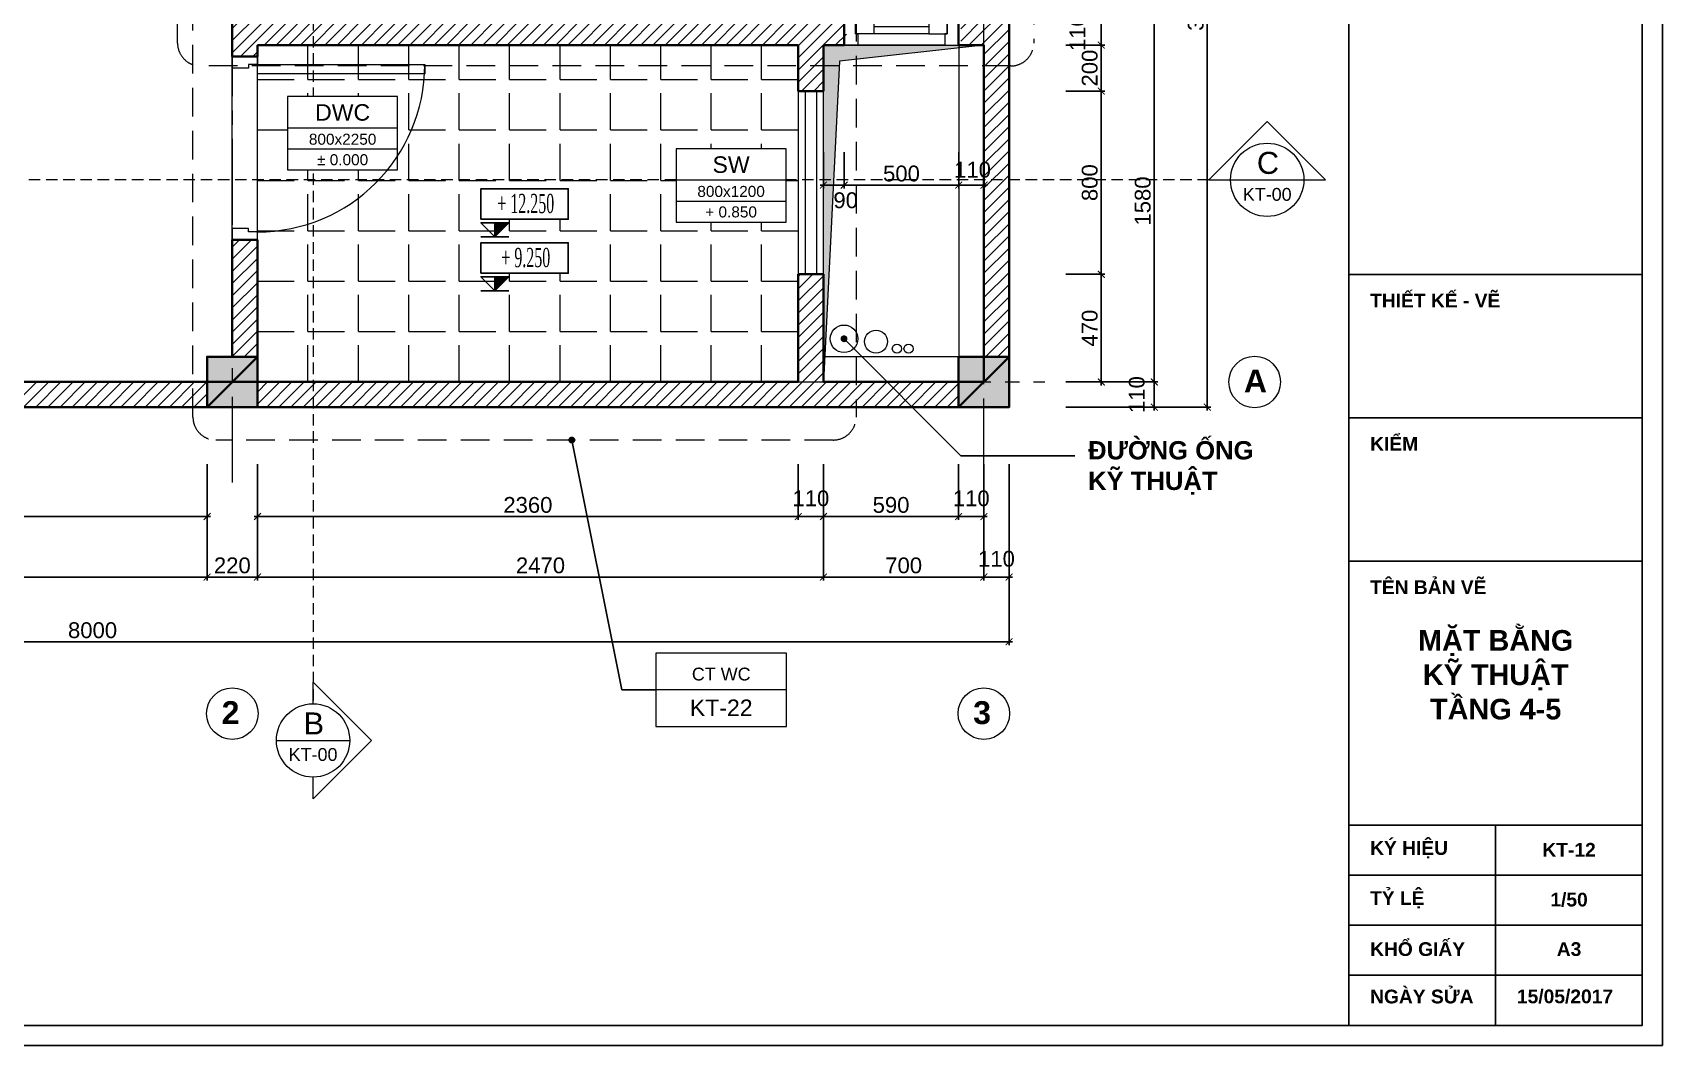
# Model space of a CAD drawing. Header units: millimetres. Extents: x 522695 to 636011, y 461124 to 505319.
# Drawn here: x 566806 to 573919, y 461124 to 465545 of the extents above; entities that cross this region are included whole.
import ezdxf
from ezdxf.enums import TextEntityAlignment as Align

# ---------------------------------------------------------------- set-up
doc = ezdxf.new("R2010")
doc.units = ezdxf.units.MM
doc.header["$LTSCALE"] = 500
doc.header["$MEASUREMENT"] = 0
doc.linetypes.add('CENTER2', pattern=[1.125, 0.75, -0.125, 0.125, -0.125])
doc.linetypes.add('DASHED2', pattern=[0.375, 0.25, -0.125])
doc.layers.get('0').update_dxf_attribs({"linetype": 'CONTINUOUS'})
doc.layers.get('DEFPOINTS').update_dxf_attribs({"color": 250, "linetype": 'CONTINUOUS'})
for name, color, linetype, lineweight in [('DH_CAT', 3, 'CONTINUOUS', 35), ('DH_HATCH', 250, 'CONTINUOUS', 5), ('DH_KHUAT', 149, 'DASHED2', 9), ('DH_KTHUOC', 8, 'CONTINUOUS', 5), ('DH_NOITHAT', 252, 'CONTINUOUS', 9), ('DH_TEXT', 4, 'CONTINUOUS', 13), ('DH_THAY', 4, 'CONTINUOUS', 13), ('DH_TRUC', 251, 'CENTER2', 5), ('TEXT', 3, 'CONTINUOUS', 25)]:
    doc.layers.add(name, color=color, linetype=linetype, lineweight=lineweight)
doc.layers.add('E_Thay', color=33, linetype='CONTINUOUS')
doc.layers.add('IN', color=5, linetype='CONTINUOUS')
doc.styles.add('arial', font='arial.ttf')
doc.styles.add('DH_ARIAL_B', font='arialbd.ttf')
doc.styles.add('DH_KITHUOC', font='arial.ttf')
doc.styles.add('ROMANSssss', font='vntimeh.shx', dxfattribs={"width": 0.55})
doc.dimstyles.new('DH_100s', dxfattribs={"dimtxt": 230, "dimasz": 100, "dimexe": 50, "dimexo": 0, "dimgap": 50, "dimtad": 1, "dimdec": 0, "dimzin": 0, "dimdsep": 46, "dimtxsty": 'DH_KITHUOC', "dimblk1": 'ARCHTICK', "dimblk2": 'ARCHTICK', "dimsah": 1, "dimcen": 90, "dimdle": 50, "dimclrd": 8, "dimclre": 8, "dimclrt": 4, "dimadec": 0, "dimazin": 0, "dimtfac": 100, "dimtdec": 0, "dimtofl": 0, "dimtmove": 2, "dimatfit": 3, "dimldrblk": 'ARCHTICK', "dimfxl": 1, "dimtolj": 2, "dimtzin": 0, "dimarcsym": 0})

# ---------------------------------------------------------------- blocks, each defined once
blk = doc.blocks.new('KHUNGTEN_A3')
at = {"color": 3}
blk.add_lwpolyline([(0, 14850), (21000, 14850), (21000, 0), (0, 0)], close=True, dxfattribs=at)
blk.add_lwpolyline([(380, 14704), (20854, 14704), (20854, 146), (380, 146)], close=True)
for points in [[(18720, 14704), (18720, 146)], [(18720, 5608), (20854, 5608)], [(18720, 4566), (20854, 4566)], [(18720, 3523), (20854, 3523)], [(18720, 1602), (20854, 1602)], [(19787, 1602), (19787, 146)], [(18720, 1238), (20854, 1238)], [(18720, 874), (20854, 874)], [(18720, 510), (20854, 510)]]:
    blk.add_lwpolyline(points)
at = {"layer": 'DH_TEXT', "char_height": 100, "style": 'DH_ARIAL_B'}
for s, insert, width, attachment_point in [('THIẾT KẾ - VẼ', (18874, 5418), 1830.82, 4), ('KIỂM', (18874, 4376), 1830.82, 4), ('TÊN BẢN VẼ', (18874, 3333), 1830.82, 4), ('KÝ HIỆU', (18874, 1423), 788.51, 4), ('TỶ LỆ', (18874, 1059), 788.51, 4), ('1/50', (20321, 1059), 788.51, 5), ('KHỔ GIẤY', (18874, 700), 788.51, 4), ('A3', (20321, 700), 788.51, 5), ('NGÀY SỬA', (18874, 355), 788.51, 4), ('15/05/2017', (19942, 355), 788.51, 4)]:
    blk.add_mtext(s, dxfattribs=dict(at, insert=insert, width=width, attachment_point=attachment_point))
blk = doc.blocks.new('*U24')
for p, q in [((60, -110.4), (440, -110.4)), ((500, -110.4), (500, -220.4))]:
    blk.add_line(p, q)
at = {"color": 8}
for p, q in [((130, -160.4), (370, -160.4)), ((130, -190.4), (370, -190.4)), ((130, -220.4), (370, -220.4))]:
    blk.add_line(p, q, dxfattribs=at)
for points in [[(50, -160.4), (60, -160.4), (60, -110.4), (0, -110.4), (0, -220.4), (50, -220.4)], [(450, -160.4), (440, -160.4), (440, -110.4), (500, -110.4), (500, -220.4), (450, -220.4)]]:
    blk.add_lwpolyline(points, close=True)
for points in [[(50, -160.4), (50, -220.4), (130, -220.4), (130, -160.4)], [(450, -160.4), (450, -220.4), (370, -220.4), (370, -160.4)]]:
    blk.add_lwpolyline(points, close=True, dxfattribs=at)
blk = doc.blocks.new('cot220')
at = {"layer": 'DH_HATCH'}
blk.add_hatch(color=256, dxfattribs=at).paths.add_polyline_path([(-110, -110), (110, -110), (110, 110), (-110, 110)])
at = {"layer": 'DH_CAT'}
blk.add_lwpolyline([(-110, -110), (110, -110), (110, 110), (-110, 110)], close=True, dxfattribs=at)
blk.add_lwpolyline([(110, 110), (-110, -110)], dxfattribs=at)
blk = doc.blocks.new('_ARCHTICK')
at = {"color": 0, "linetype": 'ByBlock', "const_width": 0.15}
blk.add_lwpolyline([(-0.5, -0.5), (0.5, 0.5)], dxfattribs=at)
blk = doc.blocks.new('*D526')
at = {"layer": 'DEFPOINTS', "color": 0, "transparency": 16777216}
for p in [(571315.7, 464019.8), (571701.4, 464019.8), (571315.7, 463909.8)]:
    blk.add_point(p, dxfattribs=at)
at = {"layer": 'DH_KTHUOC', "color": 8, "lineweight": -2, "transparency": 16777216}
for p, q in [((571315.7, 464019.8), (571716.4, 464019.8)), ((571701.4, 463894.8), (571701.4, 464034.8)), ((571315.7, 463909.8), (571716.4, 463909.8))]:
    blk.add_line(p, q, dxfattribs=at)
at = {"layer": 'DH_KTHUOC', "color": 8, "lineweight": -2, "transparency": 16777216, "xscale": 30, "yscale": 30, "zscale": 30}
for p, rotation in [((571701.4, 464019.8), 90), ((571701.4, 463909.8), 270)]:
    blk.add_blockref('_ARCHTICK', p, dxfattribs=dict(at, rotation=rotation))
at = {"layer": 'DH_KTHUOC', "color": 4, "transparency": 16777216, "insert": (571625, 463964.8), "char_height": 69, "attachment_point": 5, "rotation": 90, "style": 'DH_KITHUOC'}
blk.add_mtext('\\A2;110', dxfattribs=at)
blk = doc.blocks.new('*D527')
at = {"layer": 'DEFPOINTS', "color": 0, "transparency": 16777216}
for p in [(571315.7, 464489.8), (571469.9, 464489.8), (571315.7, 464019.8)]:
    blk.add_point(p, dxfattribs=at)
at = {"layer": 'DH_KTHUOC', "color": 8, "lineweight": -2, "transparency": 16777216}
for p, q in [((571315.7, 464489.8), (571484.9, 464489.8)), ((571469.9, 464004.8), (571469.9, 464504.8)), ((571315.7, 464019.8), (571484.9, 464019.8))]:
    blk.add_line(p, q, dxfattribs=at)
at = {"layer": 'DH_KTHUOC', "color": 8, "lineweight": -2, "transparency": 16777216, "xscale": 30, "yscale": 30, "zscale": 30}
for p, rotation in [((571469.9, 464489.8), 90), ((571469.9, 464019.8), 270)]:
    blk.add_blockref('_ARCHTICK', p, dxfattribs=dict(at, rotation=rotation))
at = {"layer": 'DH_KTHUOC', "color": 4, "transparency": 16777216, "insert": (571419.7, 464254.8), "char_height": 69, "attachment_point": 5, "rotation": 90, "style": 'DH_KITHUOC'}
blk.add_mtext('\\A2;470', dxfattribs=at)
blk = doc.blocks.new('*D528')
at = {"layer": 'DEFPOINTS', "color": 0, "transparency": 16777216}
for p in [(571315.7, 465599.8), (571469.9, 465599.8), (571315.7, 465489.8)]:
    blk.add_point(p, dxfattribs=at)
at = {"layer": 'DH_KTHUOC', "color": 8, "lineweight": -2, "transparency": 16777216}
for p, q in [((571315.7, 465599.8), (571484.9, 465599.8)), ((571469.9, 465474.8), (571469.9, 465614.8)), ((571315.7, 465489.8), (571484.9, 465489.8))]:
    blk.add_line(p, q, dxfattribs=at)
at = {"layer": 'DH_KTHUOC', "color": 8, "lineweight": -2, "transparency": 16777216, "xscale": 30, "yscale": 30, "zscale": 30}
for p, rotation in [((571469.9, 465599.8), 90), ((571469.9, 465489.8), 270)]:
    blk.add_blockref('_ARCHTICK', p, dxfattribs=dict(at, rotation=rotation))
at = {"layer": 'DH_KTHUOC', "color": 4, "transparency": 16777216, "insert": (571366.2, 465544.8), "char_height": 69, "attachment_point": 5, "rotation": 90, "style": 'DH_KITHUOC'}
blk.add_mtext('\\A2;110', dxfattribs=at)
blk = doc.blocks.new('*D533')
at = {"layer": 'DEFPOINTS', "color": 0, "transparency": 16777216}
for p in [(571315.7, 465599.8), (571315.7, 464019.8), (571701.4, 464019.8)]:
    blk.add_point(p, dxfattribs=at)
at = {"layer": 'DH_KTHUOC', "color": 8, "lineweight": -2, "transparency": 16777216}
for p, q in [((571315.7, 465599.8), (571716.4, 465599.8)), ((571701.4, 465614.8), (571701.4, 464004.8)), ((571315.7, 464019.8), (571716.4, 464019.8))]:
    blk.add_line(p, q, dxfattribs=at)
at = {"layer": 'DH_KTHUOC', "color": 8, "lineweight": -2, "transparency": 16777216, "xscale": 30, "yscale": 30, "zscale": 30}
for p, rotation in [((571701.4, 465599.8), 90), ((571701.4, 464019.8), 270)]:
    blk.add_blockref('_ARCHTICK', p, dxfattribs=dict(at, rotation=rotation))
at = {"layer": 'DH_KTHUOC', "color": 4, "transparency": 16777216, "insert": (571651.1, 464809.8), "char_height": 69, "attachment_point": 5, "rotation": 90, "style": 'DH_KITHUOC'}
blk.add_mtext('\\A2;1580', dxfattribs=at)
blk = doc.blocks.new('*D534')
at = {"layer": 'DEFPOINTS', "color": 0, "transparency": 16777216}
for p in [(571315.7, 467409.8), (571932.8, 467409.8), (571315.7, 463909.8)]:
    blk.add_point(p, dxfattribs=at)
at = {"layer": 'DH_KTHUOC', "color": 8, "lineweight": -2, "transparency": 16777216}
for p, q in [((571315.7, 467409.8), (571947.8, 467409.8)), ((571932.8, 463894.8), (571932.8, 467424.8)), ((571315.7, 463909.8), (571947.8, 463909.8))]:
    blk.add_line(p, q, dxfattribs=at)
at = {"layer": 'DH_KTHUOC', "color": 8, "lineweight": -2, "transparency": 16777216, "xscale": 30, "yscale": 30, "zscale": 30}
for p, rotation in [((571932.8, 467409.8), 90), ((571932.8, 463909.8), 270)]:
    blk.add_blockref('_ARCHTICK', p, dxfattribs=dict(at, rotation=rotation))
at = {"layer": 'DH_KTHUOC', "color": 4, "transparency": 16777216, "insert": (571882.5, 465659.8), "char_height": 69, "attachment_point": 5, "rotation": 90, "style": 'DH_KITHUOC'}
blk.add_mtext('\\A2;3500', dxfattribs=at)
blk = doc.blocks.new('*D549')
at = {"layer": 'DEFPOINTS', "color": 0, "transparency": 16777216}
for p in [(564087.5, 463660.4), (567567.5, 463660.4), (567567.5, 463432.5)]:
    blk.add_point(p, dxfattribs=at)
at = {"layer": 'DH_KTHUOC', "color": 8, "lineweight": -2, "transparency": 16777216}
for p, q in [((564087.5, 463660.4), (564087.5, 463417.5)), ((567567.5, 463660.4), (567567.5, 463417.5)), ((564072.5, 463432.5), (567582.5, 463432.5))]:
    blk.add_line(p, q, dxfattribs=at)
at = {"layer": 'DH_KTHUOC', "color": 8, "lineweight": -2, "transparency": 16777216, "xscale": 30, "yscale": 30, "zscale": 30, "rotation": 180}
blk.add_blockref('_ARCHTICK', (564087.5, 463432.5), dxfattribs=at)
at = {"layer": 'DH_KTHUOC', "color": 8, "lineweight": -2, "transparency": 16777216, "xscale": 30, "yscale": 30, "zscale": 30}
blk.add_blockref('_ARCHTICK', (567567.5, 463432.5), dxfattribs=at)
at = {"layer": 'DH_KTHUOC', "color": 4, "transparency": 16777216, "insert": (565827.5, 463482.8), "char_height": 69, "attachment_point": 5, "style": 'DH_KITHUOC'}
blk.add_mtext('\\A2;3480', dxfattribs=at)
blk = doc.blocks.new('*D550')
at = {"layer": 'DEFPOINTS', "color": 0, "transparency": 16777216}
for p in [(567567.5, 463660.4), (567787.5, 463660.4), (567787.5, 463168.6)]:
    blk.add_point(p, dxfattribs=at)
at = {"layer": 'DH_KTHUOC', "color": 8, "lineweight": -2, "transparency": 16777216}
for p, q in [((567567.5, 463660.4), (567567.5, 463153.6)), ((567787.5, 463660.4), (567787.5, 463153.6)), ((567552.5, 463168.6), (567802.5, 463168.6))]:
    blk.add_line(p, q, dxfattribs=at)
at = {"layer": 'DH_KTHUOC', "color": 8, "lineweight": -2, "transparency": 16777216, "xscale": 30, "yscale": 30, "zscale": 30, "rotation": 180}
blk.add_blockref('_ARCHTICK', (567567.5, 463168.6), dxfattribs=at)
at = {"layer": 'DH_KTHUOC', "color": 8, "lineweight": -2, "transparency": 16777216, "xscale": 30, "yscale": 30, "zscale": 30}
blk.add_blockref('_ARCHTICK', (567787.5, 463168.6), dxfattribs=at)
at = {"layer": 'DH_KTHUOC', "color": 4, "transparency": 16777216, "insert": (567677.5, 463218.9), "char_height": 69, "attachment_point": 5, "style": 'DH_KITHUOC'}
blk.add_mtext('\\A2;220', dxfattribs=at)
blk = doc.blocks.new('*D551')
at = {"layer": 'DEFPOINTS', "color": 0, "transparency": 16777216}
for p in [(567787.5, 463660.4), (570147.5, 463660.4), (570147.5, 463432.5)]:
    blk.add_point(p, dxfattribs=at)
at = {"layer": 'DH_KTHUOC', "color": 8, "lineweight": -2, "transparency": 16777216}
for p, q in [((567787.5, 463660.4), (567787.5, 463417.5)), ((570147.5, 463660.4), (570147.5, 463417.5)), ((567772.5, 463432.5), (570162.5, 463432.5))]:
    blk.add_line(p, q, dxfattribs=at)
at = {"layer": 'DH_KTHUOC', "color": 8, "lineweight": -2, "transparency": 16777216, "xscale": 30, "yscale": 30, "zscale": 30, "rotation": 180}
blk.add_blockref('_ARCHTICK', (567787.5, 463432.5), dxfattribs=at)
at = {"layer": 'DH_KTHUOC', "color": 8, "lineweight": -2, "transparency": 16777216, "xscale": 30, "yscale": 30, "zscale": 30}
blk.add_blockref('_ARCHTICK', (570147.5, 463432.5), dxfattribs=at)
at = {"layer": 'DH_KTHUOC', "color": 4, "transparency": 16777216, "insert": (568967.5, 463482.8), "char_height": 69, "attachment_point": 5, "style": 'DH_KITHUOC'}
blk.add_mtext('\\A2;2360', dxfattribs=at)
blk = doc.blocks.new('*D552')
at = {"layer": 'DEFPOINTS', "color": 0, "transparency": 16777216}
for p in [(570147.5, 463660.4), (570257.5, 463660.4), (570257.5, 463432.5)]:
    blk.add_point(p, dxfattribs=at)
at = {"layer": 'DH_KTHUOC', "color": 8, "lineweight": -2, "transparency": 16777216}
for p, q in [((570147.5, 463660.4), (570147.5, 463417.5)), ((570257.5, 463660.4), (570257.5, 463417.5)), ((570132.5, 463432.5), (570272.5, 463432.5))]:
    blk.add_line(p, q, dxfattribs=at)
at = {"layer": 'DH_KTHUOC', "color": 8, "lineweight": -2, "transparency": 16777216, "xscale": 30, "yscale": 30, "zscale": 30, "rotation": 180}
blk.add_blockref('_ARCHTICK', (570147.5, 463432.5), dxfattribs=at)
at = {"layer": 'DH_KTHUOC', "color": 8, "lineweight": -2, "transparency": 16777216, "xscale": 30, "yscale": 30, "zscale": 30}
blk.add_blockref('_ARCHTICK', (570257.5, 463432.5), dxfattribs=at)
at = {"layer": 'DH_KTHUOC', "color": 4, "transparency": 16777216, "insert": (570202.5, 463511.6), "char_height": 69, "attachment_point": 5, "style": 'DH_KITHUOC'}
blk.add_mtext('\\A2;110', dxfattribs=at)
blk = doc.blocks.new('*D553')
at = {"layer": 'DEFPOINTS', "color": 0, "transparency": 16777216}
for p in [(570257.5, 463660.4), (570847.5, 463660.4), (570847.5, 463432.5)]:
    blk.add_point(p, dxfattribs=at)
at = {"layer": 'DH_KTHUOC', "color": 8, "lineweight": -2, "transparency": 16777216}
for p, q in [((570257.5, 463660.4), (570257.5, 463417.5)), ((570847.5, 463660.4), (570847.5, 463417.5)), ((570242.5, 463432.5), (570862.5, 463432.5))]:
    blk.add_line(p, q, dxfattribs=at)
at = {"layer": 'DH_KTHUOC', "color": 8, "lineweight": -2, "transparency": 16777216, "xscale": 30, "yscale": 30, "zscale": 30, "rotation": 180}
blk.add_blockref('_ARCHTICK', (570257.5, 463432.5), dxfattribs=at)
at = {"layer": 'DH_KTHUOC', "color": 8, "lineweight": -2, "transparency": 16777216, "xscale": 30, "yscale": 30, "zscale": 30}
blk.add_blockref('_ARCHTICK', (570847.5, 463432.5), dxfattribs=at)
at = {"layer": 'DH_KTHUOC', "color": 4, "transparency": 16777216, "insert": (570552.5, 463482.8), "char_height": 69, "attachment_point": 5, "style": 'DH_KITHUOC'}
blk.add_mtext('\\A2;590', dxfattribs=at)
blk = doc.blocks.new('*D554')
at = {"layer": 'DEFPOINTS', "color": 0, "transparency": 16777216}
for p in [(570847.5, 463660.4), (570957.5, 463660.4), (570957.5, 463432.5)]:
    blk.add_point(p, dxfattribs=at)
at = {"layer": 'DH_KTHUOC', "color": 8, "lineweight": -2, "transparency": 16777216}
for p, q in [((570847.5, 463660.4), (570847.5, 463417.5)), ((570957.5, 463660.4), (570957.5, 463417.5)), ((570832.5, 463432.5), (570972.5, 463432.5))]:
    blk.add_line(p, q, dxfattribs=at)
at = {"layer": 'DH_KTHUOC', "color": 8, "lineweight": -2, "transparency": 16777216, "xscale": 30, "yscale": 30, "zscale": 30, "rotation": 180}
blk.add_blockref('_ARCHTICK', (570847.5, 463432.5), dxfattribs=at)
at = {"layer": 'DH_KTHUOC', "color": 8, "lineweight": -2, "transparency": 16777216, "xscale": 30, "yscale": 30, "zscale": 30}
blk.add_blockref('_ARCHTICK', (570957.5, 463432.5), dxfattribs=at)
at = {"layer": 'DH_KTHUOC', "color": 4, "transparency": 16777216, "insert": (570902.5, 463511.6), "char_height": 69, "attachment_point": 5, "style": 'DH_KITHUOC'}
blk.add_mtext('\\A2;110', dxfattribs=at)
blk = doc.blocks.new('*D555')
at = {"layer": 'DEFPOINTS', "color": 0, "transparency": 16777216}
for p in [(570957.5, 463660.4), (571067.5, 463660.4), (571067.5, 463168.6)]:
    blk.add_point(p, dxfattribs=at)
at = {"layer": 'DH_KTHUOC', "color": 8, "lineweight": -2, "transparency": 16777216}
for p, q in [((570957.5, 463660.4), (570957.5, 463153.6)), ((571067.5, 463660.4), (571067.5, 463153.6)), ((570942.5, 463168.6), (571082.5, 463168.6))]:
    blk.add_line(p, q, dxfattribs=at)
at = {"layer": 'DH_KTHUOC', "color": 8, "lineweight": -2, "transparency": 16777216, "xscale": 30, "yscale": 30, "zscale": 30, "rotation": 180}
blk.add_blockref('_ARCHTICK', (570957.5, 463168.6), dxfattribs=at)
at = {"layer": 'DH_KTHUOC', "color": 8, "lineweight": -2, "transparency": 16777216, "xscale": 30, "yscale": 30, "zscale": 30}
blk.add_blockref('_ARCHTICK', (571067.5, 463168.6), dxfattribs=at)
at = {"layer": 'DH_KTHUOC', "color": 4, "transparency": 16777216, "insert": (571012.5, 463247.8), "char_height": 69, "attachment_point": 5, "style": 'DH_KITHUOC'}
blk.add_mtext('\\A2;110', dxfattribs=at)
blk = doc.blocks.new('*D556')
at = {"layer": 'DEFPOINTS', "color": 0, "transparency": 16777216}
for p in [(563067.5, 463660.4), (571067.5, 463660.4), (563067.5, 462885.8)]:
    blk.add_point(p, dxfattribs=at)
at = {"layer": 'DH_KTHUOC', "color": 8, "lineweight": -2, "transparency": 16777216}
for p, q in [((563067.5, 463660.4), (563067.5, 462870.8)), ((571067.5, 463660.4), (571067.5, 462870.8)), ((571082.5, 462885.8), (563052.5, 462885.8))]:
    blk.add_line(p, q, dxfattribs=at)
at = {"layer": 'DH_KTHUOC', "color": 8, "lineweight": -2, "transparency": 16777216, "xscale": 30, "yscale": 30, "zscale": 30, "rotation": 180}
blk.add_blockref('_ARCHTICK', (563067.5, 462885.8), dxfattribs=at)
at = {"layer": 'DH_KTHUOC', "color": 8, "lineweight": -2, "transparency": 16777216, "xscale": 30, "yscale": 30, "zscale": 30}
blk.add_blockref('_ARCHTICK', (571067.5, 462885.8), dxfattribs=at)
at = {"layer": 'DH_KTHUOC', "color": 4, "transparency": 16777216, "insert": (567067.5, 462936), "char_height": 69, "attachment_point": 5, "style": 'DH_KITHUOC'}
blk.add_mtext('\\A2;8000', dxfattribs=at)
blk = doc.blocks.new('*D557')
at = {"layer": 'DEFPOINTS', "color": 0, "transparency": 16777216}
for p in [(563287.5, 463660.4), (567567.5, 463660.4), (567567.5, 463168.6)]:
    blk.add_point(p, dxfattribs=at)
at = {"layer": 'DH_KTHUOC', "color": 8, "lineweight": -2, "transparency": 16777216}
for p, q in [((563287.5, 463660.4), (563287.5, 463153.6)), ((567567.5, 463660.4), (567567.5, 463153.6)), ((563272.5, 463168.6), (567582.5, 463168.6))]:
    blk.add_line(p, q, dxfattribs=at)
at = {"layer": 'DH_KTHUOC', "color": 8, "lineweight": -2, "transparency": 16777216, "xscale": 30, "yscale": 30, "zscale": 30, "rotation": 180}
blk.add_blockref('_ARCHTICK', (563287.5, 463168.6), dxfattribs=at)
at = {"layer": 'DH_KTHUOC', "color": 8, "lineweight": -2, "transparency": 16777216, "xscale": 30, "yscale": 30, "zscale": 30}
blk.add_blockref('_ARCHTICK', (567567.5, 463168.6), dxfattribs=at)
at = {"layer": 'DH_KTHUOC', "color": 4, "transparency": 16777216, "insert": (565427.5, 463218.9), "char_height": 69, "attachment_point": 5, "style": 'DH_KITHUOC'}
blk.add_mtext('\\A2;4280', dxfattribs=at)
blk = doc.blocks.new('*D558')
at = {"layer": 'DEFPOINTS', "color": 0, "transparency": 16777216}
for p in [(567787.5, 463660.4), (570257.5, 463660.4), (570257.5, 463168.6)]:
    blk.add_point(p, dxfattribs=at)
at = {"layer": 'DH_KTHUOC', "color": 8, "lineweight": -2, "transparency": 16777216}
for p, q in [((567787.5, 463660.4), (567787.5, 463153.6)), ((570257.5, 463660.4), (570257.5, 463153.6)), ((567772.5, 463168.6), (570272.5, 463168.6))]:
    blk.add_line(p, q, dxfattribs=at)
at = {"layer": 'DH_KTHUOC', "color": 8, "lineweight": -2, "transparency": 16777216, "xscale": 30, "yscale": 30, "zscale": 30, "rotation": 180}
blk.add_blockref('_ARCHTICK', (567787.5, 463168.6), dxfattribs=at)
at = {"layer": 'DH_KTHUOC', "color": 8, "lineweight": -2, "transparency": 16777216, "xscale": 30, "yscale": 30, "zscale": 30}
blk.add_blockref('_ARCHTICK', (570257.5, 463168.6), dxfattribs=at)
at = {"layer": 'DH_KTHUOC', "color": 4, "transparency": 16777216, "insert": (569022.5, 463218.9), "char_height": 69, "attachment_point": 5, "style": 'DH_KITHUOC'}
blk.add_mtext('\\A2;2470', dxfattribs=at)
blk = doc.blocks.new('*D559')
at = {"layer": 'DEFPOINTS', "color": 0, "transparency": 16777216}
for p in [(570257.5, 463660.4), (570957.5, 463660.4), (570957.5, 463168.6)]:
    blk.add_point(p, dxfattribs=at)
at = {"layer": 'DH_KTHUOC', "color": 8, "lineweight": -2, "transparency": 16777216}
for p, q in [((570257.5, 463660.4), (570257.5, 463153.6)), ((570957.5, 463660.4), (570957.5, 463153.6)), ((570242.5, 463168.6), (570972.5, 463168.6))]:
    blk.add_line(p, q, dxfattribs=at)
at = {"layer": 'DH_KTHUOC', "color": 8, "lineweight": -2, "transparency": 16777216, "xscale": 30, "yscale": 30, "zscale": 30, "rotation": 180}
blk.add_blockref('_ARCHTICK', (570257.5, 463168.6), dxfattribs=at)
at = {"layer": 'DH_KTHUOC', "color": 8, "lineweight": -2, "transparency": 16777216, "xscale": 30, "yscale": 30, "zscale": 30}
blk.add_blockref('_ARCHTICK', (570957.5, 463168.6), dxfattribs=at)
at = {"layer": 'DH_KTHUOC', "color": 4, "transparency": 16777216, "insert": (570607.5, 463218.9), "char_height": 69, "attachment_point": 5, "style": 'DH_KITHUOC'}
blk.add_mtext('\\A2;700', dxfattribs=at)
blk = doc.blocks.new('*D560')
at = {"layer": 'DEFPOINTS', "color": 0, "transparency": 16777216}
for p in [(570847.9, 465022.4), (570957.9, 465022.4), (570847.9, 464879)]:
    blk.add_point(p, dxfattribs=at)
at = {"layer": 'DH_KTHUOC', "color": 8, "lineweight": -2, "transparency": 16777216}
for p, q in [((570847.9, 465022.4), (570847.9, 464864)), ((570957.9, 465022.4), (570957.9, 464864)), ((570972.9, 464879), (570832.9, 464879))]:
    blk.add_line(p, q, dxfattribs=at)
at = {"layer": 'DH_KTHUOC', "color": 8, "lineweight": -2, "transparency": 16777216, "xscale": 30, "yscale": 30, "zscale": 30, "rotation": 180}
blk.add_blockref('_ARCHTICK', (570847.9, 464879), dxfattribs=at)
at = {"layer": 'DH_KTHUOC', "color": 8, "lineweight": -2, "transparency": 16777216, "xscale": 30, "yscale": 30, "zscale": 30}
blk.add_blockref('_ARCHTICK', (570957.9, 464879), dxfattribs=at)
at = {"layer": 'DH_KTHUOC', "color": 4, "transparency": 16777216, "insert": (570908.1, 464945.8), "char_height": 69, "attachment_point": 5, "style": 'DH_KITHUOC'}
blk.add_mtext('\\A2;110', dxfattribs=at)
blk = doc.blocks.new('*D561')
at = {"layer": 'DEFPOINTS', "color": 0, "transparency": 16777216}
for p in [(570347.9, 465022.4), (570847.9, 465022.4), (570347.9, 464879)]:
    blk.add_point(p, dxfattribs=at)
at = {"layer": 'DH_KTHUOC', "color": 8, "lineweight": -2, "transparency": 16777216}
for p, q in [((570347.9, 465022.4), (570347.9, 464864)), ((570847.9, 465022.4), (570847.9, 464864)), ((570862.9, 464879), (570332.9, 464879))]:
    blk.add_line(p, q, dxfattribs=at)
at = {"layer": 'DH_KTHUOC', "color": 8, "lineweight": -2, "transparency": 16777216, "xscale": 30, "yscale": 30, "zscale": 30, "rotation": 180}
blk.add_blockref('_ARCHTICK', (570347.9, 464879), dxfattribs=at)
at = {"layer": 'DH_KTHUOC', "color": 8, "lineweight": -2, "transparency": 16777216, "xscale": 30, "yscale": 30, "zscale": 30}
blk.add_blockref('_ARCHTICK', (570847.9, 464879), dxfattribs=at)
at = {"layer": 'DH_KTHUOC', "color": 4, "transparency": 16777216, "insert": (570597.9, 464929.3), "char_height": 69, "attachment_point": 5, "style": 'DH_KITHUOC'}
blk.add_mtext('\\A2;500', dxfattribs=at)
blk = doc.blocks.new('*D562')
at = {"layer": 'DEFPOINTS', "color": 0, "transparency": 16777216}
for p in [(570257.5, 465022.4), (570347.9, 465022.4), (570257.5, 464879)]:
    blk.add_point(p, dxfattribs=at)
at = {"layer": 'DH_KTHUOC', "color": 8, "lineweight": -2, "transparency": 16777216}
for p, q in [((570257.5, 465022.4), (570257.5, 464864)), ((570347.9, 465022.4), (570347.9, 464864)), ((570362.9, 464879), (570242.5, 464879))]:
    blk.add_line(p, q, dxfattribs=at)
at = {"layer": 'DH_KTHUOC', "color": 8, "lineweight": -2, "transparency": 16777216, "xscale": 30, "yscale": 30, "zscale": 30, "rotation": 180}
blk.add_blockref('_ARCHTICK', (570257.5, 464879), dxfattribs=at)
at = {"layer": 'DH_KTHUOC', "color": 8, "lineweight": -2, "transparency": 16777216, "xscale": 30, "yscale": 30, "zscale": 30}
blk.add_blockref('_ARCHTICK', (570347.9, 464879), dxfattribs=at)
at = {"layer": 'DH_KTHUOC', "color": 4, "transparency": 16777216, "insert": (570354.5, 464812.6), "char_height": 69, "attachment_point": 5, "style": 'DH_KITHUOC'}
blk.add_mtext('\\A2;90', dxfattribs=at)
blk = doc.blocks.new('*D567')
at = {"layer": 'DEFPOINTS', "color": 0, "transparency": 16777216}
for p in [(571315.7, 465289.8), (571469.9, 465289.8), (571315.7, 464489.8)]:
    blk.add_point(p, dxfattribs=at)
at = {"layer": 'DH_KTHUOC', "color": 8, "lineweight": -2, "transparency": 16777216}
for p, q in [((571315.7, 465289.8), (571484.9, 465289.8)), ((571469.9, 464474.8), (571469.9, 465304.8)), ((571315.7, 464489.8), (571484.9, 464489.8))]:
    blk.add_line(p, q, dxfattribs=at)
at = {"layer": 'DH_KTHUOC', "color": 8, "lineweight": -2, "transparency": 16777216, "xscale": 30, "yscale": 30, "zscale": 30}
for p, rotation in [((571469.9, 465289.8), 90), ((571469.9, 464489.8), 270)]:
    blk.add_blockref('_ARCHTICK', p, dxfattribs=dict(at, rotation=rotation))
at = {"layer": 'DH_KTHUOC', "color": 4, "transparency": 16777216, "insert": (571419.7, 464889.8), "char_height": 69, "attachment_point": 5, "rotation": 90, "style": 'DH_KITHUOC'}
blk.add_mtext('\\A2;800', dxfattribs=at)
blk = doc.blocks.new('*D568')
at = {"layer": 'DEFPOINTS', "color": 0, "transparency": 16777216}
for p in [(571315.7, 465489.8), (571315.7, 465289.8), (571469.9, 465289.8)]:
    blk.add_point(p, dxfattribs=at)
at = {"layer": 'DH_KTHUOC', "color": 8, "lineweight": -2, "transparency": 16777216}
for p, q in [((571315.7, 465489.8), (571484.9, 465489.8)), ((571469.9, 465504.8), (571469.9, 465274.8)), ((571315.7, 465289.8), (571484.9, 465289.8))]:
    blk.add_line(p, q, dxfattribs=at)
at = {"layer": 'DH_KTHUOC', "color": 8, "lineweight": -2, "transparency": 16777216, "xscale": 30, "yscale": 30, "zscale": 30}
for p, rotation in [((571469.9, 465489.8), 90), ((571469.9, 465289.8), 270)]:
    blk.add_blockref('_ARCHTICK', p, dxfattribs=dict(at, rotation=rotation))
at = {"layer": 'DH_KTHUOC', "color": 4, "transparency": 16777216, "insert": (571419.7, 465389.8), "char_height": 69, "attachment_point": 5, "rotation": 90, "style": 'DH_KITHUOC'}
blk.add_mtext('\\A2;200', dxfattribs=at)
blk = doc.blocks.new('CosSan')
at = {"lineweight": 25}
blk.add_hatch(color=8, dxfattribs=at).paths.add_polyline_path([(160, 160), (0, 160), (0, 0)])
at = {"color": 8, "lineweight": 25}
for p, q in [((-160, 0), (160, 0)), ((0, 0), (0, 160))]:
    blk.add_line(p, q, dxfattribs=at)
blk.add_lwpolyline([(0, 0), (-160, 160), (160, 160)], close=True, dxfattribs=at)
at = {"color": 8}
blk.add_wipeout([(-161, 550), (-161, 200), (839, 200), (839, 550)], dxfattribs=at).dxf.layer = 'E_Thay'
at = {"color": 8, "lineweight": 25}
blk.add_lwpolyline([(-161, 200), (839, 200), (839, 550), (-161, 550)], close=True, dxfattribs=at)
at = {"layer": 'E_Thay', "color": 8, "lineweight": 25}
blk.add_line((-160, 160), (160, 160), dxfattribs=at)
at = {"style": 'ROMANSssss', "width": 0.55}
blk.add_attdef('%%P0,000', text='', height=220, dxfattribs=at).set_placement((353, 271), align=Align.CENTER)
blk = doc.blocks.new('*U210')
at = {"color": 8}
for points in [[(12616.7, 0), (12734.9, 0), (12416.7, 318.2), (12098.5, 0), (12216.7, 0)], [(12216.7, 0), (12616.7, 0)]]:
    blk.add_lwpolyline(points, dxfattribs=at)
at = {"color": 250, "linetype": 'DASHED2', "ltscale": 0.5}
blk.add_lwpolyline([(12098.5, 0), (-118.2, 0)], dxfattribs=at)
at = {"color": 8}
blk.add_circle((12416.7, 0), 200, dxfattribs=at)
at = {"style": 'arial'}
blk.add_text('C', height=120, dxfattribs=at).set_placement((12420.8, 92.7), align=Align.MIDDLE_CENTER)
for p in [(-318.2, -135.2), (12416.7, -135.2)]:
    blk.add_attdef('KH', text='', height=70, dxfattribs=at).set_placement(p, align=Align.BOTTOM_CENTER)
blk = doc.blocks.new('*U212')
at = {"color": 8}
for points in [[(0, 518.2), (0, 636.4), (318.2, 318.2), (0, 0), (0, 118.2)], [(-200, 318.2), (200, 318.2)], [(0, -7111.6), (0, -6993.4), (318.2, -7311.6), (0, -7629.8), (0, -7511.6)], [(-200, -7311.6), (200, -7311.6)]]:
    blk.add_lwpolyline(points, dxfattribs=at)
for centre in [(0, 318.2), (0, -7311.6)]:
    blk.add_circle(centre, 200, dxfattribs=at)
at = {"layer": 'DH_KHUAT', "color": 250, "linetype": 'DASHED2', "ltscale": 0.5}
blk.add_lwpolyline([(0, 0), (0, -7111.6)], dxfattribs=at)
at = {"style": 'arial'}
for p in [(4.1, 410.9), (4.1, -7218.9)]:
    blk.add_text('B', height=120, dxfattribs=at).set_placement(p, align=Align.MIDDLE_CENTER)
for p in [(0, 185.6), (0, -7444.2)]:
    blk.add_attdef('KYHIEU', text='', height=70, dxfattribs=at).set_placement(p, align=Align.BOTTOM_CENTER)
blk = doc.blocks.new('CUA')
blk.add_wipeout([(0, 400), (600, 400), (600, 0), (0, 0)]).dxf.layer = 'DH_KTHUOC'
at = {"layer": 'DH_KTHUOC'}
blk.add_lwpolyline([(0, 0), (600, 0), (600, 400), (0, 400)], close=True, dxfattribs=at)
for points in [[(0, 230), (600, 230)], [(0, 115), (600, 115)]]:
    blk.add_lwpolyline(points, dxfattribs=at)
at = {"layer": 'DH_KTHUOC', "style": 'arial'}
for tag, height, p in [('CUA', 90, (300, 268.6)), ('KICHTHUOC', 60, (300, 137.4)), ('COS', 60, (300, 25.5))]:
    blk.add_attdef(tag, text='', height=height, dxfattribs=at).set_placement(p, align=Align.CENTER)
blk = doc.blocks.new('CHITIET')
blk.add_wipeout([(711.8, 400), (0, 400), (0, 0), (711.8, 0)]).dxf.layer = 'DH_KTHUOC'
at = {"layer": 'DH_KTHUOC'}
blk.add_lwpolyline([(0, 0), (711.8, 0), (711.8, 400), (0, 400)], close=True, dxfattribs=at)
blk.add_lwpolyline([(711.8, 200), (0, 200)], dxfattribs=at)
at = {"layer": 'DH_KTHUOC', "style": 'arial'}
for tag, height, p in [('CHITIET', 70, (355.9, 251.6)), ('BANVE', 90, (355.9, 57.7))]:
    blk.add_attdef(tag, text='', height=height, dxfattribs=at).set_placement(p, align=Align.CENTER)
blk = doc.blocks.new('*U846')
for p, q in [((0, 0), (0, -110)), ((800, 0), (800, -110))]:
    blk.add_line(p, q)
for points in [[(35, 0), (35, 730), (75, 730), (75, 0)], [(35, -40), (50, -40), (50, -110), (0, -110), (0, 0), (35, 0)], [(765, -40), (750, -40), (750, -110), (800, -110), (800, 0), (765, 0)]]:
    blk.add_lwpolyline(points, close=True)
at = {"color": 8}
blk.add_arc((35, 0), 730, 0, 90, dxfattribs=at)

msp = doc.modelspace()

# ---------------------------------------------------------------- hatches: boundary and pattern name
at = {"layer": 'DH_HATCH'}
h = msp.add_hatch(dxfattribs=at)
h.set_pattern_fill('ANSI31', color=256, scale=300, style=0)
h.set_pattern_definition([(45, (456063.38, 514055.503), (-26.516504, 26.516504), [])])
h.paths.add_polyline_path([(568030, 465599.8), (567837.5, 465599.8), (567837.5, 465489.8), (568030, 465489.8)])
h.paths.add_polyline_path([(568637.5, 465599.8), (568030, 465599.8), (568030, 465489.8), (568637.5, 465489.8)])
h.paths.add_polyline_path([(563067.5, 464619.8), (563017.9, 464619.8), (563017.9, 464019.8), (563067.5, 464019.8)])
h.paths.add_polyline_path([(563067.5, 464019.8), (563017.9, 464019.8), (563017.9, 463909.8), (563067.5, 463909.8)])
h.paths.add_polyline_path([(563067.5, 466859.8), (563017.9, 466859.8), (563017.9, 466219.8), (563067.5, 466219.8)])
h.paths.add_polyline_path([(563287.5, 467299.8), (563867.5, 467299.8), (563867.5, 467409.8), (563067.5, 467409.8), (563067.5, 466219.8), (563287.5, 466219.8)])
h.paths.add_polyline_path([(563287.5, 464619.8), (563067.5, 464619.8), (563067.5, 463909.8), (563867.5, 463909.8), (563867.5, 464019.8), (563287.5, 464019.8)])
h.paths.add_polyline_path([(567567.5, 464019.8), (564087.5, 464019.8), (564087.5, 463909.8), (567567.5, 463909.8)])
h.paths.add_polyline_path([(570847.5, 464019.8), (570257.5, 464019.8), (570257.5, 464489.8), (570147.5, 464489.8), (570147.5, 464019.8), (567787.5, 464019.8), (567787.5, 463909.8), (570847.5, 463909.8)])
h.paths.add_polyline_path([(570357.5, 465599.8), (568637.5, 465599.8), (568637.5, 465489.8), (570147.5, 465489.8), (570147.5, 465289.8), (570257.5, 465289.8), (570257.5, 465489.8), (570357.5, 465489.8)])
h.paths.add_polyline_path([(571067.5, 467189.8), (570957.5, 467189.8), (570957.5, 465599.8), (570857.5, 465599.8), (570857.5, 465489.8), (570957.5, 465489.8), (570957.5, 464129.8), (571067.5, 464129.8)])
h.paths.add_polyline_path([(570847.5, 467409.8), (567787.5, 467409.8), (567787.5, 467299.8), (570847.5, 467299.8)])
h.paths.add_polyline_path([(567567.5, 467409.8), (564087.5, 467409.8), (564087.5, 467299.8), (567567.5, 467299.8)])
h.paths.add_polyline_path([(567787.5, 467189.8), (567677.5, 467189.8), (567677.5, 467079.8), (567787.5, 467079.8)])
h.paths.add_polyline_path([(567677.5, 465439.8), (567787.5, 465439.8), (567787.5, 465489.8), (567837.5, 465489.8), (567837.5, 465599.8), (567787.5, 465599.8), (567787.5, 466179.8), (567677.5, 466179.8)])
h.paths.add_polyline_path([(567787.5, 464639.8), (567677.5, 464639.8), (567677.5, 464129.8), (567787.5, 464129.8)])
h = msp.add_hatch(dxfattribs=at)
h.set_pattern_fill('ANGLE', color=256, scale=800, style=0)
h.set_pattern_definition([(0, (567787.54, 464019.78), (0, 220), [160, -60]), (90, (567787.54, 464019.78), (-220, 1e-14), [160, -60])])
h.paths.add_polyline_path([(567787.5, 465489.8), (570147.5, 465489.8), (570147.5, 464019.8), (567787.5, 464019.8)])
msp.add_hatch(color=256, dxfattribs=at).paths.add_polyline_path([(570257.5, 464019.8), (570257.5, 465489.8), (570957.5, 465489.8), (570327.2, 465419.5)])

# ---------------------------------------------------------------- linework, layer by layer
at = {"layer": 'DH_CAT'}
for points in [[(563067.5, 466859.8), (563067.5, 467409.8), (571067.5, 467409.8), (571067.5, 463909.8), (563067.5, 463909.8)], [(567787.5, 465599.8), (567787.5, 466179.8), (567677.5, 466179.8), (567677.5, 465439.8)], [(570347.5, 465489.8), (570347.5, 465599.8)], [(570847.5, 465489.8), (570847.5, 465599.8)], [(570147.5, 465489.8), (567787.5, 465489.8)], [(567787.5, 465439.8), (567787.5, 465489.8)], [(570147.5, 465289.8), (570147.5, 465489.8)], [(570957.5, 465489.8), (570957.5, 464019.8), (570257.5, 464019.8)], [(570347.5, 465489.8), (570257.5, 465489.8)], [(570257.5, 465489.8), (570257.5, 465289.8)], [(570957.5, 465489.8), (570847.5, 465489.8)], [(567787.5, 465439.8), (567677.5, 465439.8)], [(570147.5, 465289.8), (570257.5, 465289.8)], [(567677.5, 464639.8), (567677.5, 464129.8)], [(567787.5, 464639.8), (567677.5, 464639.8)], [(567787.5, 464129.8), (567787.5, 464639.8)], [(570147.5, 464019.8), (563287.5, 464019.8), (563287.5, 464619.8)], [(570147.5, 464489.8), (570147.5, 464019.8)], [(570147.5, 464489.8), (570257.5, 464489.8)], [(570257.5, 464489.8), (570257.5, 464019.8)]]:
    msp.add_lwpolyline(points, dxfattribs=at)
at = {"layer": 'DH_HATCH'}
for points in [[(567787.5, 465489.8), (570147.5, 465489.8), (570147.5, 464019.8), (567787.5, 464019.8)], [(570257.5, 464019.8), (570257.5, 465489.8), (570957.5, 465489.8), (570327.2, 465419.5)]]:
    msp.add_lwpolyline(points, close=True, dxfattribs=at)
at = {"layer": 'DH_KTHUOC', "linetype": 'DASHED2'}
msp.add_lwpolyline([(567538.3, 467492.1), (571075.1, 467492.1, -0.414214), (571175.1, 467392.1), (571175.1, 465499.3, -0.414214), (571075.1, 465399.3), (567538.3, 465399.3, -0.414214), (567438.3, 465499.3), (567438.3, 467392.1, -0.414214)], format="xyb", close=True, dxfattribs=at)
at = {"layer": 'DH_KTHUOC'}
for points in [[(567677.5, 464639.8), (567677.5, 465439.8)], [(570847.9, 464129.8), (570257.5, 464129.8)]]:
    msp.add_lwpolyline(points, dxfattribs=at)
for centre, radius in [((570347.2, 464208.5), 60), ((570487.1, 464196), 50), ((570578, 464164.9), 20), ((570628.9, 464164.9), 20)]:
    msp.add_circle(centre, radius, dxfattribs=at)
at = {"layer": 'DH_NOITHAT'}
for points in [[(570847.9, 465489.8), (570847.9, 464129.8)], [(570177.5, 465289.8), (570177.5, 464489.8)], [(570227.5, 465289.8), (570227.5, 464489.8)]]:
    msp.add_lwpolyline(points, dxfattribs=at)
at = {"layer": 'DH_THAY'}
for points in [[(570147.5, 465289.8), (570147.5, 464489.8)], [(570257.5, 464489.8), (570257.5, 465289.8)]]:
    msp.add_lwpolyline(points, dxfattribs=at)
for centre in [(572139.1, 464019.8), (567677.5, 462572.3), (570957.5, 462572.3)]:
    msp.add_circle(centre, 112.5, dxfattribs=at)
at = {"layer": 'DH_TRUC'}
for p, q in [((567677.5, 467892.9), (567677.5, 463572.9)), ((570957.5, 463572.9), (570957.5, 467892.9)), ((562737.4, 464019.8), (571224.1, 464019.8))]:
    msp.add_line(p, q, dxfattribs=at)

# ---------------------------------------------------------------- block references
at = {"xscale": 0.6000000000058208, "yscale": 0.6000000000058208, "zscale": 0.6000000000058208}
msp.add_blockref('KHUNGTEN_A3', (561318.9, 461124.2), dxfattribs=at)
at = {"layer": 'DH_CAT'}
for p in [(567677.5, 464019.8), (570957.5, 464019.8)]:
    msp.add_blockref('cot220', p, dxfattribs=at)
at = {"layer": 'DH_NOITHAT', "rotation": 180}
msp.add_blockref('*U24', (570847.9, 465379.4), dxfattribs=at)
at = {"layer": 'DH_THAY'}
ref = msp.add_blockref('*U212', (568030, 468304.6), dxfattribs=dict(at, xscale=0.8, yscale=0.8, zscale=0.8))
ref.add_attrib('KYHIEU', 'KT-00', dxfattribs={"layer": '0', "height": 56, "style": 'arial'}).set_placement((568030, 462349.2), align=Align.BOTTOM_CENTER)
ref.add_attrib('KYHIEU', 'KT-00', dxfattribs={"layer": '0', "height": 56, "style": 'arial'}).set_placement((568030, 468453.1), align=Align.BOTTOM_CENTER)
ref = msp.add_blockref('*U210', (562260.8, 464902), dxfattribs=dict(at, xscale=0.8, yscale=0.8, zscale=0.8))
ref.add_attrib('KH', 'KT-00', dxfattribs={"layer": '0', "height": 56, "style": 'arial'}).set_placement((572194.2, 464793.9), align=Align.BOTTOM_CENTER)

# ---------------------------------------------------------------- texts
at = {"layer": 'DH_TEXT', "style": 'DH_ARIAL_B'}
for s, p in [('A', (572092.5, 463974.2)), ('2', (567631, 462526.7)), ('3', (570911, 462526.7))]:
    msp.add_text(s, height=100, dxfattribs=at).set_placement(p)
for s, insert, char_height, width, attachment_point in [('ĐƯỜNG ỐNG \\PKỸ THUẬT', (571412.5, 463761.8), 80, 1015.896, 1), ('MẶT BẰNG\\PKỸ THUẬT \\PTẦNG 4-5', (573191.3, 462741.4), 90, 1098.492, 5), ('KT-12', (573511.7, 461977.9), 60, 473.107, 5)]:
    msp.add_mtext(s, dxfattribs=dict(at, insert=insert, char_height=char_height, width=width, attachment_point=attachment_point))

# ---------------------------------------------------------------- dimensions: what is measured, and where the dimension line sits
at = {"layer": 'DH_KTHUOC'}
for base, p1, p2, picture, middle in [((571932.8, 467409.8), (571315.7, 463909.8), (571315.7, 467409.8), '*D534', (571882.5, 465659.8)), ((571701.4, 464019.8), (571315.7, 465599.8), (571315.7, 464019.8), '*D533', (571651.1, 464809.8)), ((571469.9, 465289.8), (571315.7, 465489.8), (571315.7, 465289.8), '*D568', (571419.7, 465389.8)), ((571469.9, 465289.8), (571315.7, 464489.8), (571315.7, 465289.8), '*D567', (571419.7, 464889.8)), ((571469.9, 464489.8), (571315.7, 464019.8), (571315.7, 464489.8), '*D527', (571419.7, 464254.8))]:
    dim = msp.add_linear_dim(base=base, p1=p1, p2=p2, angle=90, dimstyle='DH_100s', override={"dimscale": 0.3, "dimarcsym": 2}, dxfattribs=at)
    dim.commit()
    dim.dimension.update_dxf_attribs({"geometry": picture, "text_midpoint": middle})
for base, p1, p2, picture, middle in [((571469.9, 465599.8), (571315.7, 465489.8), (571315.7, 465599.8), '*D528', (571366.2, 465544.8)), ((571701.4, 464019.8), (571315.7, 463909.8), (571315.7, 464019.8), '*D526', (571625, 463964.8))]:
    dim = msp.add_linear_dim(base=base, p1=p1, p2=p2, angle=90, dimstyle='DH_100s', override={"dimscale": 0.3, "dimarcsym": 2}, dxfattribs=at)
    dim.commit()
    dim.dimension.update_dxf_attribs({"geometry": picture, "text_midpoint": middle, "dimtype": 128})
for base, p1, p2, picture, middle in [((570257.5, 464879), (570347.9, 465022.4), (570257.5, 465022.4), '*D562', (570354.5, 464812.6)), ((570847.9, 464879), (570957.9, 465022.4), (570847.9, 465022.4), '*D560', (570908.1, 464945.8)), ((570257.5, 463432.5), (570147.5, 463660.4), (570257.5, 463660.4), '*D552', (570202.5, 463511.6)), ((570957.5, 463432.5), (570847.5, 463660.4), (570957.5, 463660.4), '*D554', (570902.5, 463511.6)), ((571067.5, 463168.6), (570957.5, 463660.4), (571067.5, 463660.4), '*D555', (571012.5, 463247.8))]:
    dim = msp.add_linear_dim(base=base, p1=p1, p2=p2, dimstyle='DH_100s', override={"dimscale": 0.3, "dimarcsym": 2}, dxfattribs=at)
    dim.commit()
    dim.dimension.update_dxf_attribs({"geometry": picture, "text_midpoint": middle, "dimtype": 128})
for base, p1, p2, picture, middle in [((570347.9, 464879), (570847.9, 465022.4), (570347.9, 465022.4), '*D561', (570597.9, 464929.3)), ((563067.5, 462885.8), (571067.5, 463660.4), (563067.5, 463660.4), '*D556', (567067.5, 462936)), ((567567.5, 463168.6), (563287.5, 463660.4), (567567.5, 463660.4), '*D557', (565427.5, 463218.9)), ((567567.5, 463432.5), (564087.5, 463660.4), (567567.5, 463660.4), '*D549', (565827.5, 463482.8)), ((567787.5, 463168.6), (567567.5, 463660.4), (567787.5, 463660.4), '*D550', (567677.5, 463218.9)), ((570147.5, 463432.5), (567787.5, 463660.4), (570147.5, 463660.4), '*D551', (568967.5, 463482.8)), ((570257.5, 463168.6), (567787.5, 463660.4), (570257.5, 463660.4), '*D558', (569022.5, 463218.9)), ((570847.5, 463432.5), (570257.5, 463660.4), (570847.5, 463660.4), '*D553', (570552.5, 463482.8)), ((570957.5, 463168.6), (570257.5, 463660.4), (570957.5, 463660.4), '*D559', (570607.5, 463218.9))]:
    dim = msp.add_linear_dim(base=base, p1=p1, p2=p2, dimstyle='DH_100s', override={"dimscale": 0.3, "dimarcsym": 2}, dxfattribs=at)
    dim.commit()
    dim.dimension.update_dxf_attribs({"geometry": picture, "text_midpoint": middle})

# ---------------------------------------------------------------- leaders
msp.add_leader([(570347.2, 464208.5), (570856.9, 463696.8), (571355.2, 463696.8)], dimstyle='DH_100s', override={"dimscale": 0.3, "dimldrblk": 'DOT', "dimarcsym": 2}, dxfattribs=at)

# ---------------------------------------------------------------- next in the draw order: block references
ref = msp.add_blockref('CosSan', (568823.7, 464417.9), dxfattribs=dict(xscale=0.3809999999939464, yscale=0.3809999999939464, zscale=0.3809999999939464))
ref.add_attrib('%%P0,000', '+ 9.250', dxfattribs={"layer": 'TEXT', "height": 83.82, "style": 'ROMANSssss', "width": 0.55}).set_placement((568958.3, 464521.1), align=Align.CENTER)
at = {"layer": 'DH_KTHUOC', "xscale": 0.8000000000029104, "yscale": 0.8000000000029104, "zscale": 0.8000000000029104}
for p, values in [((567918.9, 464945.5), {'KICHTHUOC': '800x2250', 'COS': '%%P 0.000', 'CUA': 'DWC'}), ((569614.4, 464717.7), {'KICHTHUOC': '800x1200', 'COS': '+ 0.850', 'CUA': 'SW'})]:
    msp.add_blockref('CUA', p, dxfattribs=at).add_auto_attribs(values)
at = {"layer": 'DH_TEXT', "xscale": 0.8000000000029104, "yscale": 0.8000000000029104, "zscale": 0.8000000000029104}
msp.add_blockref('CHITIET', (569526.6, 462515.7), dxfattribs=at).add_auto_attribs({'BANVE': 'KT-22', 'CHITIET': 'CT WC'})

# ---------------------------------------------------------------- next in the draw order: linework, layer by layer
at = {"layer": 'DH_KTHUOC', "linetype": 'DASHED2'}
msp.add_lwpolyline([(567605.8, 465730.4), (570300.2, 465730.4, -0.414214), (570400.2, 465630.4), (570400.2, 463866.5, -0.414214), (570300.2, 463766.5), (567605.8, 463766.5, -0.414214), (567505.8, 463866.5), (567505.8, 465630.4, -0.414214)], format="xyb", close=True, dxfattribs=at)

# ---------------------------------------------------------------- next in the draw order: block references
at = {"layer": 'DH_NOITHAT', "rotation": 270}
msp.add_blockref('*U846', (567787.5, 465439.8), dxfattribs=at)

# ---------------------------------------------------------------- next in the draw order: leaders
at = {"layer": 'DH_KTHUOC'}
msp.add_leader([(569159.2, 463766.5), (569376.9, 462675.7), (569526.6, 462675.7)], dimstyle='DH_100s', override={"dimscale": 0.3, "dimldrblk": 'DOT', "dimarcsym": 2}, dxfattribs=at)

# ---------------------------------------------------------------- next in the draw order: block references
ref = msp.add_blockref('CosSan', (568823.7, 464653.9), dxfattribs=dict(xscale=0.3809999999939464, yscale=0.3809999999939464, zscale=0.3809999999939464))
ref.add_attrib('%%P0,000', '+ 12.250', dxfattribs={"layer": 'TEXT', "height": 83.82, "style": 'ROMANSssss', "width": 0.55}).set_placement((568958.3, 464757.1), align=Align.CENTER)

# ---------------------------------------------------------------- next in the draw order: linework, layer by layer
at = {"layer": 'IN'}
msp.add_lwpolyline([(561318.9, 470034.2), (573918.9, 470034.2), (573918.9, 461124.2), (561318.9, 461124.2)], close=True, dxfattribs=at)

doc.saveas('drawing.dxf')
